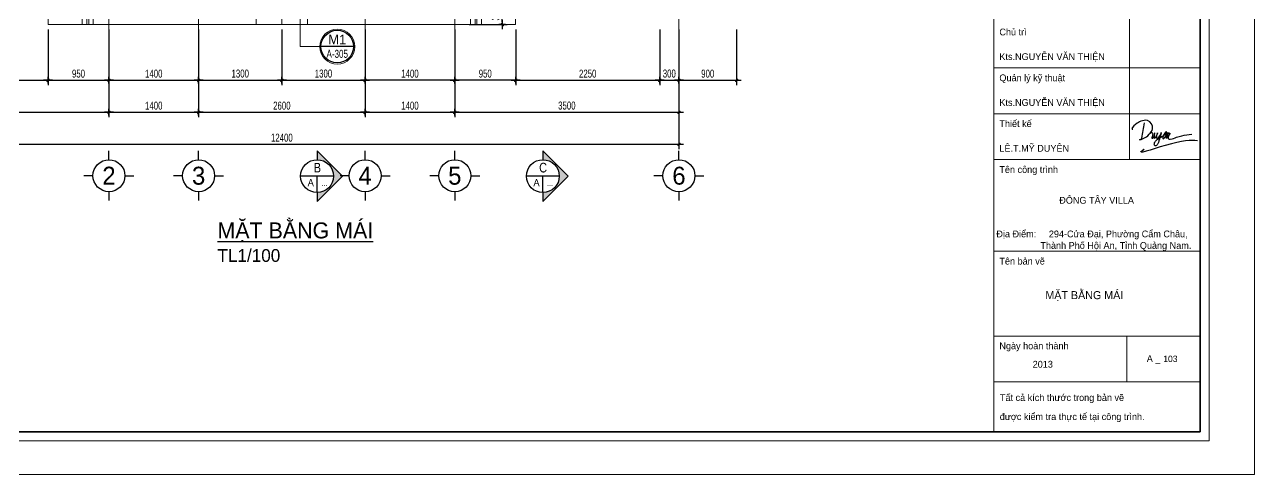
# Model space of a CAD drawing. Header units: inches. Extents: x 88947 to 296847, y 35049 to 161062.
# Drawn here: x 158844 to 178047, y 35049 to 42075 of the extents above; entities that cross this region are included whole.
import ezdxf
from ezdxf.enums import TextEntityAlignment as Align

# ---------------------------------------------------------------- set-up
doc = ezdxf.new("R2010")
doc.units = ezdxf.units.IN
doc.header["$MEASUREMENT"] = 0
doc.header["$PDMODE"] = 1
doc.linetypes.add('ACAD_ISO03W100', pattern=[30, 12, -18])
doc.linetypes.add('CENTER', pattern=[50.8, 31.75, -6.35, 6.35, -6.35])
for name, color, linetype, lineweight in [('0.15', 175, 'Continuous', 20), ('A-Dims', 145, 'Continuous', 25), ('A-Text', 30, 'Continuous', 9), ('A-Wall', 2, 'Continuous', 35), ('DIM', 7, 'Continuous', 25), ('GHICHU', 40, 'Continuous', 18), ('HACTH', 8, 'Continuous', 5), ('KHUNG 2', 144, 'Continuous', 18), ('KY HIEU', 4, 'Continuous', 25), ('NETMANH', 192, 'Continuous', 18), ('THAY', 3, 'Continuous', 18), ('TRUC', 252, 'ACAD_ISO03W100', 13)]:
    doc.layers.add(name, color=color, linetype=linetype, lineweight=lineweight)
doc.layers.add('NHO', color=8, linetype='Continuous')
doc.layers.add('text', color=2, linetype='Continuous')
doc.styles.add('AVO-B', font='VAVOB.TTF')
doc.styles.add('DDCo-B-Helve-condense', font='VHELVCB.TTF')
doc.styles.add('FRANKO', font='VFRANKO.TTF')
doc.styles.add('TAS-MTEXT', font='VAVOB.TTF', dxfattribs={"width": 0.75})
doc.styles.add('VHELVEN', font='VHELVEN.TTF')
doc.styles.add('VNI-HELVE-CONDENSE', font='VNARIAL.TTF', dxfattribs={"width": 0.7})
doc.dimstyles.new('TAS-100', dxfattribs={"dimscale": 50, "dimtxt": 2.5, "dimasz": 0.7, "dimexe": 1.5, "dimexo": 1.5, "dimgap": 0.8, "dimtad": 1, "dimdec": 0, "dimzin": 3, "dimdsep": 46, "dimtxsty": 'VNI-HELVE-CONDENSE', "dimblk": 'TICK', "dimcen": 2.5, "dimclrt": 71, "dimazin": 2, "dimtfac": 0.75, "dimtdec": 0, "dimtix": 1, "dimtmove": 2, "dimatfit": 2, "dimldrblk": 'TICK123', "dimfxl": 1.5, "dimtolj": 1, "dimtzin": 0, "dimarcsym": 0})

# ---------------------------------------------------------------- blocks, each defined once
blk = doc.blocks.new('TICK')
at = {"layer": 'A-Dims', "color": 1}
for p, q in [((-2, 0), (2, 0)), ((0, 1.5), (0, -1.5))]:
    blk.add_line(p, q, dxfattribs=at)
at = {"layer": 'A-Dims', "color": 1, "const_width": 0.788}
blk.add_lwpolyline([(-0.33, -0.35), (0.38, 0.38)], dxfattribs=at)
at = {"layer": 'A-Dims', "color": 1, "const_width": 0.394}
for points in [[(0.24, 0.52, -0.414214), (0.52, 0.52, -1)], [(0.52, 0.52, -0.414214), (0.52, 0.24, -1)], [(-0.47, -0.21, 0.414214), (-0.47, -0.49, 1)], [(-0.47, -0.49, 0.414214), (-0.19, -0.49, 1)]]:
    blk.add_lwpolyline(points, format="xyb", dxfattribs=at)
blk = doc.blocks.new('*D2936')
at = {"layer": 'Defpoints', "color": 0}
for p in [(156661, 42075), (160161, 42075), (160161, 40705)]:
    blk.add_point(p, dxfattribs=at)
at = {"layer": 'DIM', "color": 0, "lineweight": -2}
for p, q in [((156661, 42000), (156661, 40630)), ((160161, 42000), (160161, 40630)), ((156696, 40705), (160126, 40705))]:
    blk.add_line(p, q, dxfattribs=at)
at = {"layer": 'DIM', "color": 0, "lineweight": -2, "xscale": 35, "yscale": 35, "zscale": 35, "rotation": 180}
blk.add_blockref('TICK', (156661, 40705), dxfattribs=at)
at = {"layer": 'DIM', "color": 0, "lineweight": -2, "xscale": 35, "yscale": 35, "zscale": 35}
blk.add_blockref('TICK', (160161, 40705), dxfattribs=at)
at = {"layer": 'DIM', "color": 71, "insert": (158411, 40809), "char_height": 125, "attachment_point": 5, "style": 'VNI-HELVE-CONDENSE'}
blk.add_mtext('\\A1;3500', dxfattribs=at)
blk = doc.blocks.new('TICK123')
at = {"layer": 'A-Dims', "color": 1}
blk.add_lwpolyline([(0.05, 0, 0, 0.84, 0), (-2.11, 0, 8.4, 8.4, 0)], format="xyseb", dxfattribs=at)
blk = doc.blocks.new('*D2937')
at = {"layer": 'Defpoints', "color": 0}
for p in [(160161, 42075), (161561, 42075), (161561, 40705)]:
    blk.add_point(p, dxfattribs=at)
at = {"layer": 'DIM', "color": 0, "lineweight": -2}
for p, q in [((160161, 42000), (160161, 40630)), ((161561, 42000), (161561, 40630)), ((160196, 40705), (161526, 40705))]:
    blk.add_line(p, q, dxfattribs=at)
at = {"layer": 'DIM', "color": 0, "lineweight": -2, "xscale": 35, "yscale": 35, "zscale": 35, "rotation": 180}
blk.add_blockref('TICK', (160161, 40705), dxfattribs=at)
at = {"layer": 'DIM', "color": 0, "lineweight": -2, "xscale": 35, "yscale": 35, "zscale": 35}
blk.add_blockref('TICK', (161561, 40705), dxfattribs=at)
at = {"layer": 'DIM', "color": 71, "insert": (160861, 40808), "char_height": 125, "attachment_point": 5, "style": 'VNI-HELVE-CONDENSE'}
blk.add_mtext('\\A1;1400', dxfattribs=at)
blk = doc.blocks.new('*D2938')
at = {"layer": 'Defpoints', "color": 0}
for p in [(161561, 42075), (164161, 42075), (164161, 40705)]:
    blk.add_point(p, dxfattribs=at)
at = {"layer": 'DIM', "color": 0, "lineweight": -2}
for p, q in [((161561, 42000), (161561, 40630)), ((164161, 42000), (164161, 40630)), ((161596, 40705), (164126, 40705))]:
    blk.add_line(p, q, dxfattribs=at)
at = {"layer": 'DIM', "color": 0, "lineweight": -2, "xscale": 35, "yscale": 35, "zscale": 35, "rotation": 180}
blk.add_blockref('TICK', (161561, 40705), dxfattribs=at)
at = {"layer": 'DIM', "color": 0, "lineweight": -2, "xscale": 35, "yscale": 35, "zscale": 35}
blk.add_blockref('TICK', (164161, 40705), dxfattribs=at)
at = {"layer": 'DIM', "color": 71, "insert": (162861, 40808), "char_height": 125, "attachment_point": 5, "style": 'VNI-HELVE-CONDENSE'}
blk.add_mtext('\\A1;2600', dxfattribs=at)
blk = doc.blocks.new('*D2939')
at = {"layer": 'Defpoints', "color": 0}
for p in [(164161, 42075), (165561, 42075), (165561, 40705)]:
    blk.add_point(p, dxfattribs=at)
at = {"layer": 'DIM', "color": 0, "lineweight": -2}
for p, q in [((164161, 42000), (164161, 40630)), ((165561, 42000), (165561, 40630)), ((164196, 40705), (165526, 40705))]:
    blk.add_line(p, q, dxfattribs=at)
at = {"layer": 'DIM', "color": 0, "lineweight": -2, "xscale": 35, "yscale": 35, "zscale": 35, "rotation": 180}
blk.add_blockref('TICK', (164161, 40705), dxfattribs=at)
at = {"layer": 'DIM', "color": 0, "lineweight": -2, "xscale": 35, "yscale": 35, "zscale": 35}
blk.add_blockref('TICK', (165561, 40705), dxfattribs=at)
at = {"layer": 'DIM', "color": 71, "insert": (164861, 40808), "char_height": 125, "attachment_point": 5, "style": 'VNI-HELVE-CONDENSE'}
blk.add_mtext('\\A1;1400', dxfattribs=at)
blk = doc.blocks.new('*D2940')
at = {"layer": 'Defpoints', "color": 0}
for p in [(165561, 42075), (169061, 42075), (169061, 40705)]:
    blk.add_point(p, dxfattribs=at)
at = {"layer": 'DIM', "color": 0, "lineweight": -2}
for p, q in [((165561, 42000), (165561, 40630)), ((169061, 42000), (169061, 40630)), ((165596, 40705), (169026, 40705))]:
    blk.add_line(p, q, dxfattribs=at)
at = {"layer": 'DIM', "color": 0, "lineweight": -2, "xscale": 35, "yscale": 35, "zscale": 35, "rotation": 180}
blk.add_blockref('TICK', (165561, 40705), dxfattribs=at)
at = {"layer": 'DIM', "color": 0, "lineweight": -2, "xscale": 35, "yscale": 35, "zscale": 35}
blk.add_blockref('TICK', (169061, 40705), dxfattribs=at)
at = {"layer": 'DIM', "color": 71, "insert": (167311, 40809), "char_height": 125, "attachment_point": 5, "style": 'VNI-HELVE-CONDENSE'}
blk.add_mtext('\\A1;3500', dxfattribs=at)
blk = doc.blocks.new('*D2941')
at = {"layer": 'Defpoints', "color": 0}
for p in [(156661, 42075), (169061, 42075), (169061, 40205)]:
    blk.add_point(p, dxfattribs=at)
at = {"layer": 'DIM', "color": 0, "lineweight": -2}
for p, q in [((156661, 42000), (156661, 40130)), ((169061, 42000), (169061, 40130)), ((156696, 40205), (169026, 40205))]:
    blk.add_line(p, q, dxfattribs=at)
at = {"layer": 'DIM', "color": 0, "lineweight": -2, "xscale": 35, "yscale": 35, "zscale": 35, "rotation": 180}
blk.add_blockref('TICK', (156661, 40205), dxfattribs=at)
at = {"layer": 'DIM', "color": 0, "lineweight": -2, "xscale": 35, "yscale": 35, "zscale": 35}
blk.add_blockref('TICK', (169061, 40205), dxfattribs=at)
at = {"layer": 'DIM', "color": 71, "insert": (162861, 40308), "char_height": 125, "attachment_point": 5, "style": 'VNI-HELVE-CONDENSE'}
blk.add_mtext('\\A1;12400', dxfattribs=at)
blk = doc.blocks.new('A$C22DF5D2D')
for points in [[(-10, 1159), (-123, 479), (-148, 421), (-212, 409), (-104, 451), (219, 660), (363, 901), (147, 1267), (-150, 1235), (-388, 1094), (-537, 889), (-506, 892)], [(255, 700), (290, 728), (339, 743), (363, 705), (341, 552), (331, 483), (357, 485), (464, 729), (431, 561), (448, 495), (513, 535), (530, 566), (588, 726), (535, 529), (559, 486), (639, 526), (747, 742), (622, 304), (565, 189), (507, 143), (444, 188), (443, 257), (521, 382), (803, 578), (926, 655), (981, 729), (981, 766), (870, 665), (831, 456), (904, 515), (1051, 736), (976, 480), (1094, 717), (1127, 703), (1105, 634), (1056, 499), (1066, 460), (1148, 442), (1421, 530), (1656, 597), (2094, 666)], [(2356, 378), (916, 165), (-61, -39), (0, 0), (-61, -39)]]:
    blk.add_spline(points, degree=3)
blk = doc.blocks.new('khung ten')
at = {"layer": '0.15', "ltscale": 0.7}
blk.add_line((301249, -213090), (305804, -213090), dxfattribs=at)
at = {"layer": 'A-Wall', "ltscale": 0.7}
blk.add_lwpolyline([(267204, -219099), (305804, -219099), (305804, -190799), (267204, -190799)], close=True, dxfattribs=at)
at = {"layer": 'KHUNG 2', "ltscale": 0.7}
for p, q in [((301249, -219099), (301249, -190799)), ((304246, -213090), (304246, -209041)), ((301249, -211065), (305804, -211065)), ((301249, -212078), (305804, -212078)), ((301249, -213090), (305804, -213090)), ((301249, -215115), (305804, -215115)), ((301249, -216986), (305804, -216986)), ((304185, -217998), (304185, -216986)), ((301249, -217998), (305804, -217998))]:
    blk.add_line(p, q, dxfattribs=at)
blk.add_lwpolyline([(267004, -219299), (306004, -219299), (306004, -190599), (267004, -190599)], close=True, dxfattribs=at)
at = {"layer": 'NETMANH', "ltscale": 0.7}
blk.add_lwpolyline([(265004, -220042), (307004, -220042), (307004, -190342), (265004, -190342)], close=True, dxfattribs=at)
at = {"layer": 'text', "linetype": 'Continuous', "xscale": 0.5, "yscale": 0.5, "zscale": 0.5}
blk.add_blockref('A$C22DF5D2D', (304573, -212860), dxfattribs=at)
at = {"layer": 'text', "linetype": 'Continuous', "style": 'FRANKO'}
for s, p in [('Chuû trì', (301373, -210346)), ('Kts.NGUYEÃN VAÊN THIEÄN', (301373, -210890)), ('Quaûn lyù kyõ thuaät', (301373, -211358)), ('Kts.NGUYEÃN VAÊN THIEÄN', (301373, -211903)), ('Thieát keá', (301373, -212370)), ('LEÂ.T.MYÕ DUYEÂN', (301373, -212915)), ('Teân coâng trình', (301373, -213383)), ('ÑOÂNG TAÂY VILLA', (302695, -214063)), ('Ñòa Ñieåm:     294-Cöûa Ñaïi, Phöôøng Caåm Chaâu, ', (301306, -214806)), ('Thaønh Phoá Hoäi An, Tænh Quaûng Nam.', (302278, -215061)), ('Teân baûn veõ ', (301373, -215407)), ('Ngaøy hoaøn thaønh', (301373, -217278)), ('A _ ', (304627, -217560)), ('2013', (302108, -217684)), ('Taát caû kích thöôùc trong baûn veõ ', (301385, -218421)), ('ñöôïc kieåm tra thöïc teá taïi coâng trình.', (301381, -218842))]:
    blk.add_text(s, height=150, dxfattribs=at).set_placement(p)
blk = doc.blocks.new('*D2953')
at = {"layer": 'Defpoints', "color": 0}
for p in [(156961, 42075), (159211, 42075), (159211, 41205)]:
    blk.add_point(p, dxfattribs=at)
at = {"layer": 'DIM', "color": 0, "lineweight": -2}
for p, q in [((156961, 42000), (156961, 41130)), ((159211, 42000), (159211, 41130)), ((156996, 41205), (159176, 41205))]:
    blk.add_line(p, q, dxfattribs=at)
at = {"layer": 'DIM', "color": 0, "lineweight": -2, "xscale": 35, "yscale": 35, "zscale": 35, "rotation": 180}
blk.add_blockref('TICK', (156961, 41205), dxfattribs=at)
at = {"layer": 'DIM', "color": 0, "lineweight": -2, "xscale": 35, "yscale": 35, "zscale": 35}
blk.add_blockref('TICK', (159211, 41205), dxfattribs=at)
at = {"layer": 'DIM', "color": 71, "insert": (158086, 41308), "char_height": 125, "attachment_point": 5, "style": 'VNI-HELVE-CONDENSE'}
blk.add_mtext('\\A1;2250', dxfattribs=at)
blk = doc.blocks.new('*D2954')
at = {"layer": 'Defpoints', "color": 0}
for p in [(161561, 42075), (162861, 42075), (162861, 41205)]:
    blk.add_point(p, dxfattribs=at)
at = {"layer": 'DIM', "color": 0, "lineweight": -2}
for p, q in [((161561, 42000), (161561, 41130)), ((162861, 42000), (162861, 41130)), ((161596, 41205), (162826, 41205))]:
    blk.add_line(p, q, dxfattribs=at)
at = {"layer": 'DIM', "color": 0, "lineweight": -2, "xscale": 35, "yscale": 35, "zscale": 35, "rotation": 180}
blk.add_blockref('TICK', (161561, 41205), dxfattribs=at)
at = {"layer": 'DIM', "color": 0, "lineweight": -2, "xscale": 35, "yscale": 35, "zscale": 35}
blk.add_blockref('TICK', (162861, 41205), dxfattribs=at)
at = {"layer": 'DIM', "color": 71, "insert": (162211, 41309), "char_height": 125, "attachment_point": 5, "style": 'VNI-HELVE-CONDENSE'}
blk.add_mtext('\\A1;1300', dxfattribs=at)
blk = doc.blocks.new('*D2955')
at = {"layer": 'Defpoints', "color": 0}
for p in [(162861, 42075), (164161, 42075), (164161, 41205)]:
    blk.add_point(p, dxfattribs=at)
at = {"layer": 'DIM', "color": 0, "lineweight": -2}
for p, q in [((162861, 42000), (162861, 41130)), ((164161, 42000), (164161, 41130)), ((162896, 41205), (164126, 41205))]:
    blk.add_line(p, q, dxfattribs=at)
at = {"layer": 'DIM', "color": 0, "lineweight": -2, "xscale": 35, "yscale": 35, "zscale": 35, "rotation": 180}
blk.add_blockref('TICK', (162861, 41205), dxfattribs=at)
at = {"layer": 'DIM', "color": 0, "lineweight": -2, "xscale": 35, "yscale": 35, "zscale": 35}
blk.add_blockref('TICK', (164161, 41205), dxfattribs=at)
at = {"layer": 'DIM', "color": 71, "insert": (163511, 41309), "char_height": 125, "attachment_point": 5, "style": 'VNI-HELVE-CONDENSE'}
blk.add_mtext('\\A1;1300', dxfattribs=at)
blk = doc.blocks.new('*D2956')
at = {"layer": 'Defpoints', "color": 0}
for p in [(166512, 42075), (168761, 42075), (168761, 41205)]:
    blk.add_point(p, dxfattribs=at)
at = {"layer": 'DIM', "color": 0, "lineweight": -2}
for p, q in [((166512, 42000), (166512, 41130)), ((168761, 42000), (168761, 41130)), ((166547, 41205), (168726, 41205))]:
    blk.add_line(p, q, dxfattribs=at)
at = {"layer": 'DIM', "color": 0, "lineweight": -2, "xscale": 35, "yscale": 35, "zscale": 35, "rotation": 180}
blk.add_blockref('TICK', (166512, 41205), dxfattribs=at)
at = {"layer": 'DIM', "color": 0, "lineweight": -2, "xscale": 35, "yscale": 35, "zscale": 35}
blk.add_blockref('TICK', (168761, 41205), dxfattribs=at)
at = {"layer": 'DIM', "color": 71, "insert": (167637, 41308), "char_height": 125, "attachment_point": 5, "style": 'VNI-HELVE-CONDENSE'}
blk.add_mtext('\\A1;2250', dxfattribs=at)
blk = doc.blocks.new('*D2957')
at = {"layer": 'Defpoints', "color": 0}
for p in [(168761, 42075), (169061, 42075), (169061, 41205)]:
    blk.add_point(p, dxfattribs=at)
at = {"layer": 'DIM', "color": 0, "lineweight": -2}
for p, q in [((168761, 42000), (168761, 41130)), ((169061, 42000), (169061, 41130)), ((168796, 41205), (169026, 41205))]:
    blk.add_line(p, q, dxfattribs=at)
at = {"layer": 'DIM', "color": 0, "lineweight": -2, "xscale": 35, "yscale": 35, "zscale": 35, "rotation": 180}
blk.add_blockref('TICK', (168761, 41205), dxfattribs=at)
at = {"layer": 'DIM', "color": 0, "lineweight": -2, "xscale": 35, "yscale": 35, "zscale": 35}
blk.add_blockref('TICK', (169061, 41205), dxfattribs=at)
at = {"layer": 'DIM', "color": 71, "insert": (168911, 41309), "char_height": 125, "attachment_point": 5, "style": 'VNI-HELVE-CONDENSE'}
blk.add_mtext('\\A1;300', dxfattribs=at)
blk = doc.blocks.new('*D2958')
at = {"layer": 'Defpoints', "color": 0}
for p in [(169061, 42075), (169961, 42075), (169961, 41205)]:
    blk.add_point(p, dxfattribs=at)
at = {"layer": 'DIM', "color": 0, "lineweight": -2}
for p, q in [((169061, 42000), (169061, 41130)), ((169961, 42000), (169961, 41130)), ((169096, 41205), (169926, 41205))]:
    blk.add_line(p, q, dxfattribs=at)
at = {"layer": 'DIM', "color": 0, "lineweight": -2, "xscale": 35, "yscale": 35, "zscale": 35, "rotation": 180}
blk.add_blockref('TICK', (169061, 41205), dxfattribs=at)
at = {"layer": 'DIM', "color": 0, "lineweight": -2, "xscale": 35, "yscale": 35, "zscale": 35}
blk.add_blockref('TICK', (169961, 41205), dxfattribs=at)
at = {"layer": 'DIM', "color": 71, "insert": (169511, 41308), "char_height": 125, "attachment_point": 5, "style": 'VNI-HELVE-CONDENSE'}
blk.add_mtext('\\A1;900', dxfattribs=at)
blk = doc.blocks.new('TRUCCOT')
for p, q in [((0, -140), (0, 0)), ((-250, -390), (-390, -390)), ((250, -390), (390, -390)), ((0, -640), (0, -780))]:
    blk.add_line(p, q)
blk.add_circle((0, -390), 250)
at = {"layer": 'GHICHU', "style": 'VHELVEN'}
blk.add_attdef('TRUC', text='', height=280, dxfattribs=at).set_placement((0, -390), align=Align.MIDDLE_CENTER)
blk = doc.blocks.new('*D2992')
at = {"layer": 'Defpoints', "color": 0}
for p in [(165711, 42405), (166303, 42405), (165711, 42075)]:
    blk.add_point(p, dxfattribs=at)
at = {"layer": 'DIM', "color": 0, "lineweight": -2}
for p, q in [((165786, 42405), (166378, 42405)), ((166303, 42110), (166303, 42370)), ((165786, 42075), (166378, 42075))]:
    blk.add_line(p, q, dxfattribs=at)
at = {"layer": 'DIM', "color": 0, "lineweight": -2, "xscale": 35, "yscale": 35, "zscale": 35}
for p, rotation in [((166303, 42405), 90), ((166303, 42075), 270)]:
    blk.add_blockref('TICK', p, dxfattribs=dict(at, rotation=rotation))
at = {"layer": 'DIM', "color": 71, "insert": (166199, 42240), "char_height": 125, "attachment_point": 5, "rotation": 90, "style": 'VNI-HELVE-CONDENSE'}
blk.add_mtext('\\A1;330', dxfattribs=at)
blk = doc.blocks.new('*D2999')
at = {"layer": 'Defpoints', "color": 0}
for p in [(160161, 42075), (161561, 42075), (161561, 41205)]:
    blk.add_point(p, dxfattribs=at)
at = {"layer": 'DIM', "color": 0, "lineweight": -2}
for p, q in [((160161, 42000), (160161, 41130)), ((161561, 42000), (161561, 41130)), ((160196, 41205), (161526, 41205))]:
    blk.add_line(p, q, dxfattribs=at)
at = {"layer": 'DIM', "color": 0, "lineweight": -2, "xscale": 35, "yscale": 35, "zscale": 35, "rotation": 180}
blk.add_blockref('TICK', (160161, 41205), dxfattribs=at)
at = {"layer": 'DIM', "color": 0, "lineweight": -2, "xscale": 35, "yscale": 35, "zscale": 35}
blk.add_blockref('TICK', (161561, 41205), dxfattribs=at)
at = {"layer": 'DIM', "color": 71, "insert": (160861, 41308), "char_height": 125, "attachment_point": 5, "style": 'VNI-HELVE-CONDENSE'}
blk.add_mtext('\\A1;1400', dxfattribs=at)
blk = doc.blocks.new('*D3000')
at = {"layer": 'Defpoints', "color": 0}
for p in [(159211, 42075), (160161, 42075), (160161, 41205)]:
    blk.add_point(p, dxfattribs=at)
at = {"layer": 'DIM', "color": 0, "lineweight": -2}
for p, q in [((159211, 42000), (159211, 41130)), ((160161, 42000), (160161, 41130)), ((159246, 41205), (160126, 41205))]:
    blk.add_line(p, q, dxfattribs=at)
at = {"layer": 'DIM', "color": 0, "lineweight": -2, "xscale": 35, "yscale": 35, "zscale": 35, "rotation": 180}
blk.add_blockref('TICK', (159211, 41205), dxfattribs=at)
at = {"layer": 'DIM', "color": 0, "lineweight": -2, "xscale": 35, "yscale": 35, "zscale": 35}
blk.add_blockref('TICK', (160161, 41205), dxfattribs=at)
at = {"layer": 'DIM', "color": 71, "insert": (159686, 41308), "char_height": 125, "attachment_point": 5, "style": 'VNI-HELVE-CONDENSE'}
blk.add_mtext('\\A1;950', dxfattribs=at)
blk = doc.blocks.new('*D3001')
at = {"layer": 'Defpoints', "color": 0}
for p in [(164161, 42075), (165561, 42075), (164161, 41205)]:
    blk.add_point(p, dxfattribs=at)
at = {"layer": 'DIM', "color": 0, "lineweight": -2}
for p, q in [((164161, 42000), (164161, 41130)), ((165561, 42000), (165561, 41130)), ((165526, 41205), (164196, 41205))]:
    blk.add_line(p, q, dxfattribs=at)
at = {"layer": 'DIM', "color": 0, "lineweight": -2, "xscale": 35, "yscale": 35, "zscale": 35, "rotation": 180}
blk.add_blockref('TICK', (164161, 41205), dxfattribs=at)
at = {"layer": 'DIM', "color": 0, "lineweight": -2, "xscale": 35, "yscale": 35, "zscale": 35}
blk.add_blockref('TICK', (165561, 41205), dxfattribs=at)
at = {"layer": 'DIM', "color": 71, "insert": (164861, 41308), "char_height": 125, "attachment_point": 5, "style": 'VNI-HELVE-CONDENSE'}
blk.add_mtext('\\A1;1400', dxfattribs=at)
blk = doc.blocks.new('*D3002')
at = {"layer": 'Defpoints', "color": 0}
for p in [(165561, 42075), (166512, 42075), (165561, 41205)]:
    blk.add_point(p, dxfattribs=at)
at = {"layer": 'DIM', "color": 0, "lineweight": -2}
for p, q in [((165561, 42000), (165561, 41130)), ((166512, 42000), (166512, 41130)), ((166477, 41205), (165596, 41205))]:
    blk.add_line(p, q, dxfattribs=at)
at = {"layer": 'DIM', "color": 0, "lineweight": -2, "xscale": 35, "yscale": 35, "zscale": 35, "rotation": 180}
blk.add_blockref('TICK', (165561, 41205), dxfattribs=at)
at = {"layer": 'DIM', "color": 0, "lineweight": -2, "xscale": 35, "yscale": 35, "zscale": 35}
blk.add_blockref('TICK', (166512, 41205), dxfattribs=at)
at = {"layer": 'DIM', "color": 71, "insert": (166037, 41308), "char_height": 125, "attachment_point": 5, "style": 'VNI-HELVE-CONDENSE'}
blk.add_mtext('\\A1;950', dxfattribs=at)

msp = doc.modelspace()

# ---------------------------------------------------------------- hatches: boundary and pattern name
at = {"layer": 'KY HIEU'}
for points in [[(163808.2, 39707.8), (163411.3, 40104.7), (163411.3, 39964.7, -1), (163411.3, 39450.9), (163411.3, 39310.9)], [(167333.2, 39707.8), (166936.3, 40104.7), (166936.3, 39964.7, -1), (166936.3, 39450.9), (166936.3, 39310.9)]]:
    msp.add_hatch(color=256, dxfattribs=at).paths.add_polyline_path(points)

# ---------------------------------------------------------------- linework, layer by layer
at = {"layer": 'HACTH'}
msp.add_lwpolyline([(163452.3, 41731), (163148.6, 41731), (163148.6, 42243.8)], dxfattribs=at)
at = {"layer": 'KY HIEU'}
msp.add_line((163980.5, 41731), (163470.5, 41731), dxfattribs=at)
at = {"layer": 'KY HIEU', "const_width": 5.5}
msp.add_lwpolyline([(163470.7, 41731, 1), (163980.2, 41731, 1)], format="xyb", close=True, dxfattribs=at)
at = {"layer": 'NHO'}
msp.add_circle((163725.5, 41731), 255, dxfattribs=at)
at = {"layer": 'text', "color": 2, "linetype": 'Continuous'}
for p, q in [((163668.2, 39707.8), (163154.4, 39707.8)), ((167193.2, 39707.8), (166679.4, 39707.8))]:
    msp.add_line(p, q, dxfattribs=at)
for points in [[(163411.3, 39450.9), (163411.3, 39310.9), (163808.2, 39707.8), (163411.3, 40104.7), (163411.3, 39964.7)], [(166936.3, 39450.9), (166936.3, 39310.9), (167333.2, 39707.8), (166936.3, 40104.7), (166936.3, 39964.7)], [(163411.3, 39450.9), (163411.3, 39707.8)], [(166936.3, 39450.9), (166936.3, 39707.8)]]:
    msp.add_lwpolyline(points, dxfattribs=at)
for centre in [(163411.3, 39707.8), (166936.3, 39707.8)]:
    msp.add_circle(centre, 256.9, dxfattribs=at)
at = {"layer": 'THAY'}
msp.add_lwpolyline([(159210.9, 42404.7), (166511.8, 42404.7), (166511.8, 42074.7), (159210.9, 42074.7)], close=True, dxfattribs=at)
for points in [[(159745.4, 42074.7), (159745.4, 42404.7)], [(159815.4, 42074.7), (159815.4, 42404.7)], [(159845.5, 42074.7), (159845.5, 42404.7)], [(159915.5, 42074.7), (159915.5, 42404.7)], [(162461.3, 42074.7), (162461.3, 42404.7)], [(162861.3, 42074.7), (162861.3, 42404.7)], [(162861.3, 42074.7), (162861.3, 42404.7)], [(163261.3, 42074.7), (163261.3, 42404.7)], [(165807.1, 42074.7), (165807.1, 42404.7)], [(165877.2, 42074.7), (165877.2, 42404.7)], [(165907.3, 42074.7), (165907.3, 42404.7)], [(165977.3, 42074.7), (165977.3, 42404.7)]]:
    msp.add_lwpolyline(points, dxfattribs=at)
at = {"layer": 'THAY', "color": 8}
msp.add_circle((163725.5, 41731), 273.2, dxfattribs=at)
at = {"layer": 'TRUC', "linetype": 'CENTER', "ltscale": 20}
for points in [[(160161.3, 40704.7), (160161.3, 53204.7)], [(161561.3, 40704.7), (161561.3, 53204.7)], [(164161.3, 40704.7), (164161.3, 53204.7)], [(165561.3, 40704.7), (165561.3, 53204.7)], [(169061.3, 40704.7), (169061.3, 53204.7)]]:
    msp.add_lwpolyline(points, dxfattribs=at)

# ---------------------------------------------------------------- block references
at = {"layer": 'A-Text', "xscale": 0.7071428571362048, "yscale": 0.7071428573544836, "zscale": 0.7071428573664265}
msp.add_blockref('khung ten', (-39048.5, 190650.5), dxfattribs=at)
at = {"layer": 'DIM'}
ref = msp.add_blockref('TRUCCOT', (160161.3, 40104.7), dxfattribs=at)
ref.add_attrib('TRUC', '2', dxfattribs={"layer": 'GHICHU', "height": 280, "style": 'FRANKO'}).set_placement((160161.3, 39714.7), align=Align.MIDDLE_CENTER)
ref = msp.add_blockref('TRUCCOT', (161561.3, 40104.7), dxfattribs=at)
ref.add_attrib('TRUC', '3', dxfattribs={"layer": 'GHICHU', "height": 280, "style": 'FRANKO'}).set_placement((161561.3, 39714.7), align=Align.MIDDLE_CENTER)
ref = msp.add_blockref('TRUCCOT', (164161.3, 40104.7), dxfattribs=at)
ref.add_attrib('TRUC', '4', dxfattribs={"layer": 'GHICHU', "height": 280, "style": 'FRANKO'}).set_placement((164161.3, 39714.7), align=Align.MIDDLE_CENTER)
ref = msp.add_blockref('TRUCCOT', (165561.3, 40104.7), dxfattribs=at)
ref.add_attrib('TRUC', '5', dxfattribs={"layer": 'GHICHU', "height": 280, "style": 'FRANKO'}).set_placement((165561.3, 39714.7), align=Align.MIDDLE_CENTER)
ref = msp.add_blockref('TRUCCOT', (169061.3, 40104.7), dxfattribs=at)
ref.add_attrib('TRUC', '6', dxfattribs={"layer": 'GHICHU', "height": 280, "style": 'FRANKO'}).set_placement((169061.3, 39714.7), align=Align.MIDDLE_CENTER)

# ---------------------------------------------------------------- texts
at = {"layer": 'text', "style": 'FRANKO'}
msp.add_text('M1', height=150, dxfattribs=at).set_placement((163725.8, 41765.8), align=Align.CENTER)
at = {"layer": 'text', "style": 'TAS-MTEXT', "width": 0.75}
msp.add_text('A-305', height=125, dxfattribs=at).set_placement((163725.8, 41555.6), align=Align.CENTER)
at = {"layer": 'text', "linetype": 'Continuous'}
for s, height, style, p in [('B', 150, 'DDCo-B-Helve-condense', (163415.3, 39765.5)), ('C', 150, 'DDCo-B-Helve-condense', (166940.3, 39765.5)), ('A', 110, 'AVO-B', (163312.2, 39550.7)), ('...', 90, 'DDCo-B-Helve-condense', (163523.8, 39554.8)), ('A', 110, 'AVO-B', (166837.2, 39550.7)), ('...', 90, 'DDCo-B-Helve-condense', (167048.8, 39554.8))]:
    msp.add_text(s, height=height, dxfattribs=dict(at, style=style)).set_placement(p, align=Align.CENTER)
at = {"layer": 'text', "style": 'FRANKO'}
for s, height, p in [('MAËT BAÈNG MAÙI', 125, (174783.4, 37786.5)), ('103', 100, (176624.1, 36804))]:
    msp.add_text(s, height=height, dxfattribs=at).set_placement(p)
at = {"layer": 'text', "insert": (161855.1, 38985.2), "char_height": 250, "width": 3670.646, "attachment_point": 1, "style": 'FRANKO'}
msp.add_mtext('{\\LMAËT BAÈNG MAÙI \\P\\H0.8x;\\lTL1/100}', dxfattribs=at)

# ---------------------------------------------------------------- dimensions: what is measured, and where the dimension line sits
at = {"layer": 'DIM'}
for base, p1, p2, angle, picture, middle in [((166303.2, 42404.7), (165711.3, 42074.7), (165711.3, 42404.7), 90, '*D2992', (166199.3, 42239.7)), ((164161.3, 41204.7), (165561.3, 42074.7), (164161.3, 42074.7), 180, '*D3001', (164861.3, 41308.4)), ((165561.3448, 41204.6643), (166511.8181, 42074.6643), (165561.3448, 42074.6643), 180, '*D3002', (166036.5815, 41308.4433))]:
    dim = msp.add_linear_dim(base=base, p1=p1, p2=p2, angle=angle, dimstyle='TAS-100', dxfattribs=at)
    dim.commit()
    dim.dimension.update_dxf_attribs({"geometry": picture, "text_midpoint": middle})
for base, p1, p2, picture, middle in [((160161.3, 40704.7), (156661.3, 42074.7), (160161.3, 42074.7), '*D2936', (158411.3, 40808.5)), ((169061.3, 40204.7), (156661.3, 42074.7), (169061.3, 42074.7), '*D2941', (162861.3, 40308.4)), ((159210.9, 41204.7), (156961.3, 42074.7), (159210.9, 42074.7), '*D2953', (158086.1, 41308.4)), ((160161.3, 41204.7), (159210.9, 42074.7), (160161.3, 42074.7), '*D3000', (159686.1, 41308.4)), ((161561.3, 40704.7), (160161.3, 42074.7), (161561.3, 42074.7), '*D2937', (160861.3, 40808.4)), ((161561.3, 41204.7), (160161.3, 42074.7), (161561.3, 42074.7), '*D2999', (160861.3, 41308.4)), ((164161.3, 40704.7), (161561.3, 42074.7), (164161.3, 42074.7), '*D2938', (162861.3, 40808.4)), ((162861.3, 41204.7), (161561.3, 42074.7), (162861.3, 42074.7), '*D2954', (162211.3, 41308.5)), ((164161.3, 41204.7), (162861.3, 42074.7), (164161.3, 42074.7), '*D2955', (163511.3, 41308.5)), ((165561.3, 40704.7), (164161.3, 42074.7), (165561.3, 42074.7), '*D2939', (164861.3, 40808.4)), ((169061.3, 40704.7), (165561.3, 42074.7), (169061.3, 42074.7), '*D2940', (167311.3, 40808.5)), ((168761.3448, 41204.6643), (166511.8181, 42074.6643), (168761.3448, 42074.6643), '*D2956', (167636.5815, 41308.4433)), ((169061.3, 41204.7), (168761.3, 42074.7), (169061.3, 42074.7), '*D2957', (168911.3, 41308.5)), ((169961.3, 41204.7), (169061.3, 42074.7), (169961.3, 42074.7), '*D2958', (169511.3, 41308.4))]:
    dim = msp.add_linear_dim(base=base, p1=p1, p2=p2, dimstyle='TAS-100', dxfattribs=at)
    dim.commit()
    dim.dimension.update_dxf_attribs({"geometry": picture, "text_midpoint": middle})

doc.saveas('drawing.dxf')
